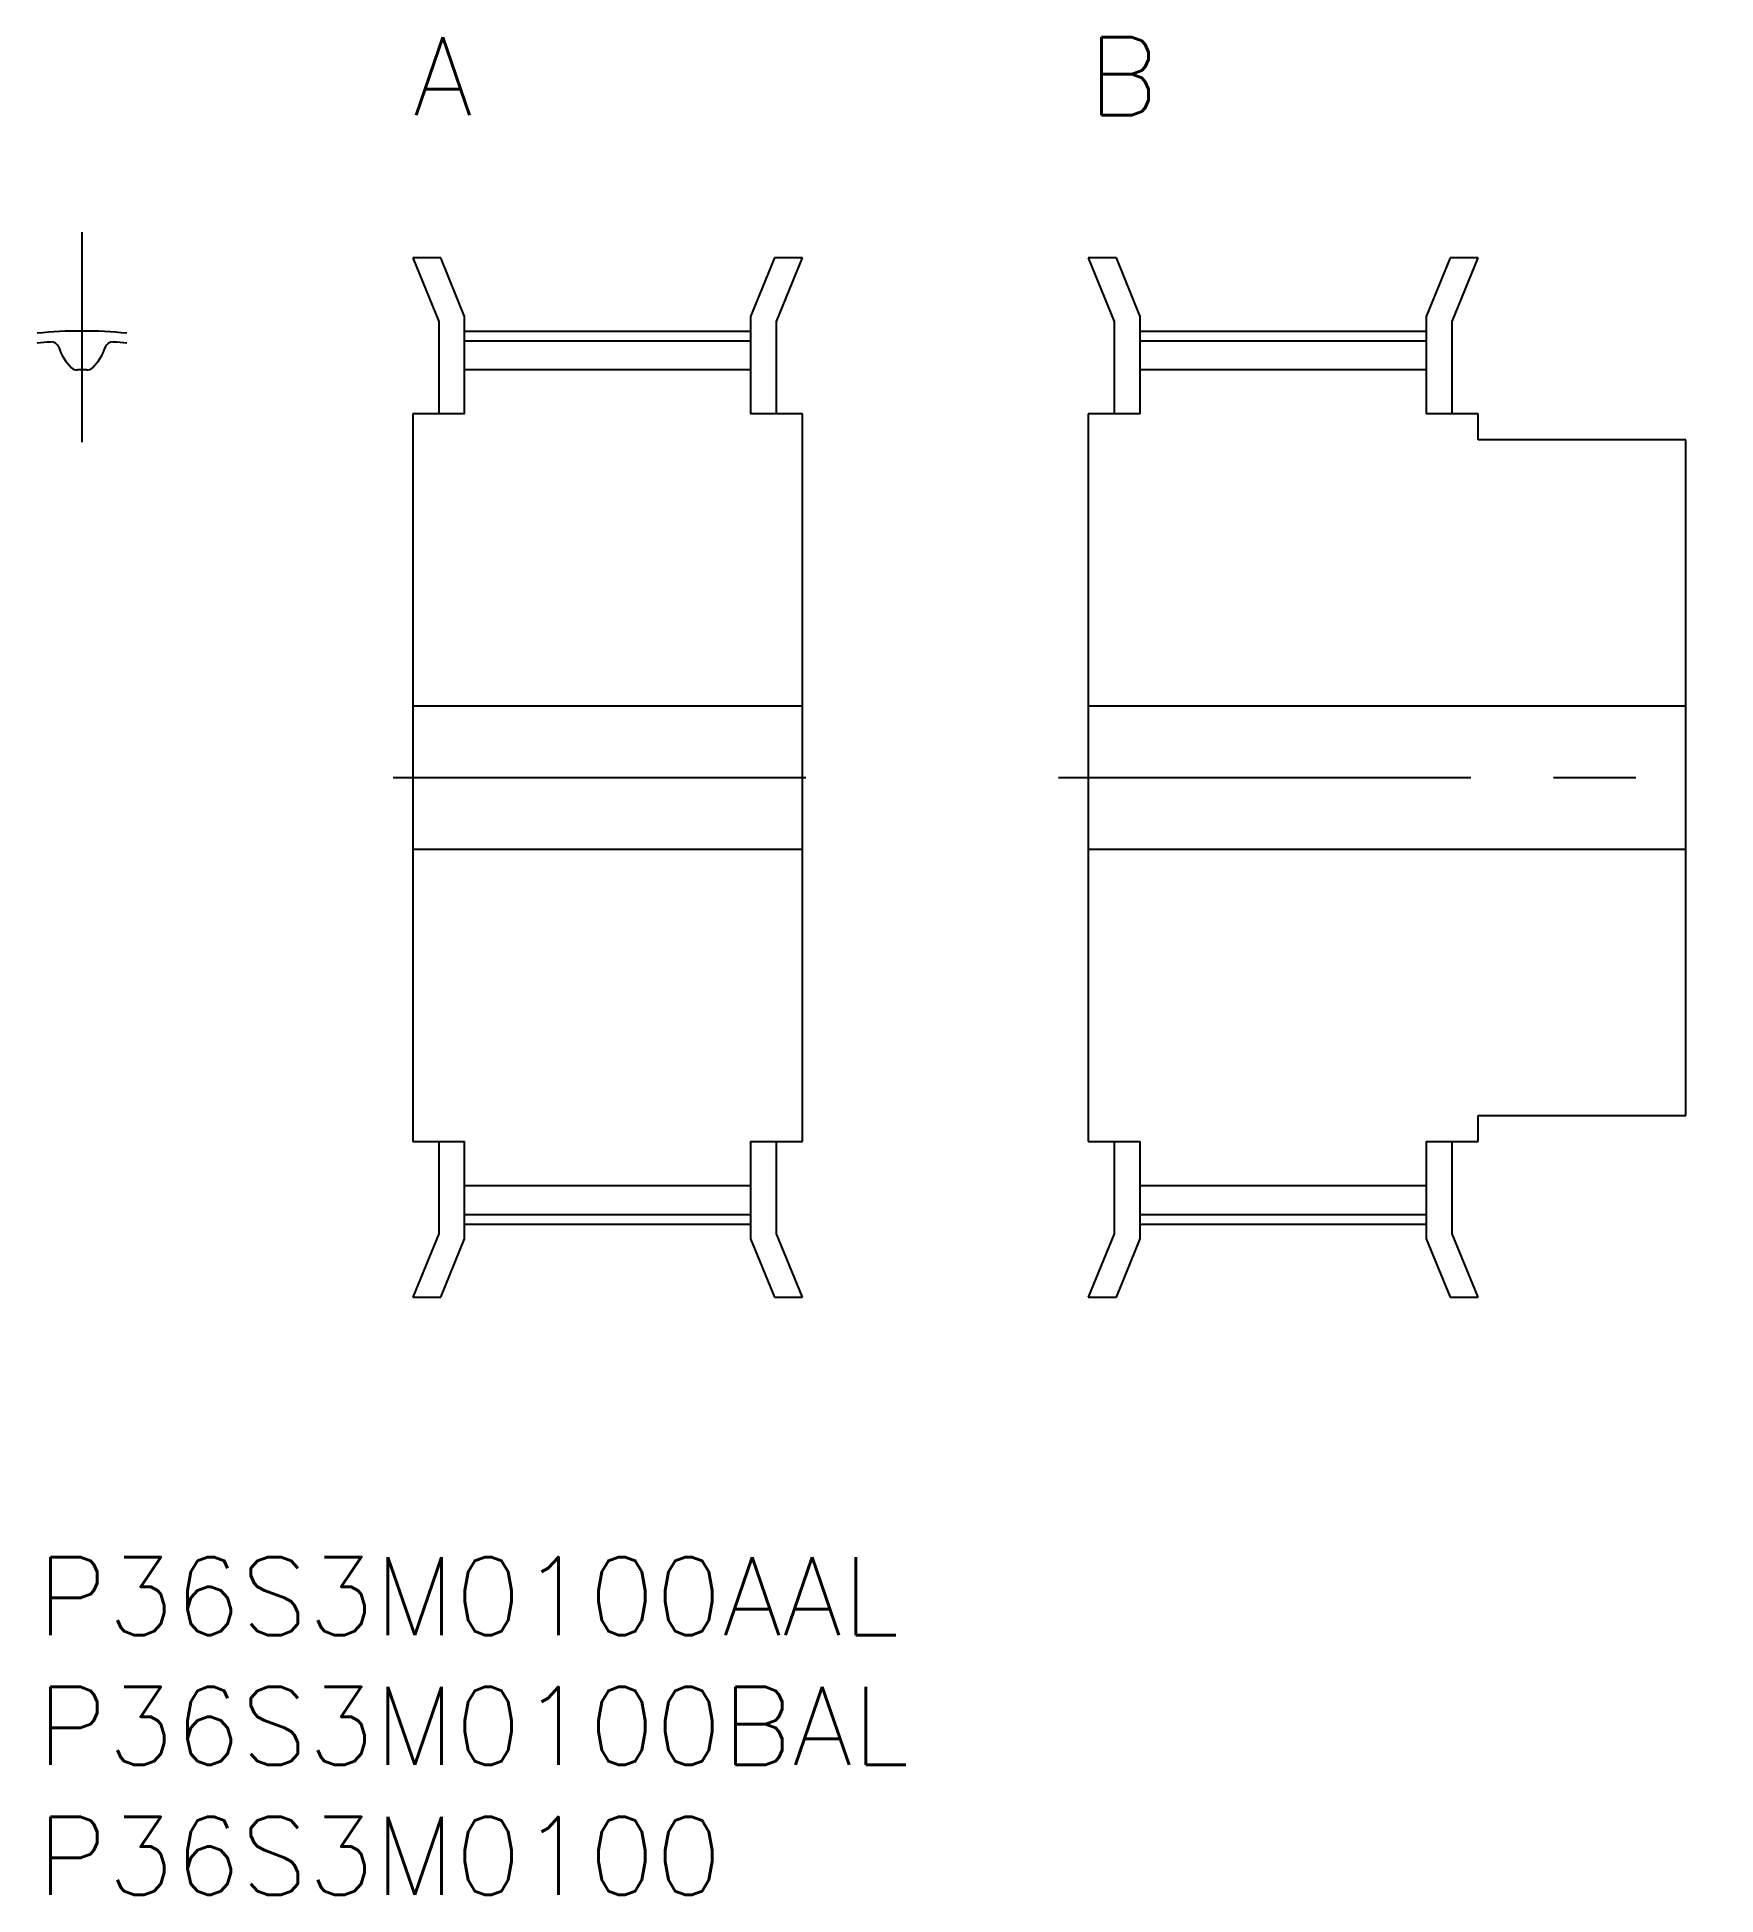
# Model space of a CAD drawing. Extents: x 0 to 64.6, y -13 to 58.5.
import ezdxf

# ---------------------------------------------------------------- set-up
doc = ezdxf.new("R2010")
doc.units = 0
doc.header["$LTSCALE"] = 0.5
doc.linetypes.add('CENTER', pattern=[50.8, 31.75, -6.35, 6.35, -6.35])
for name, color, linetype in [('MSM_CENTER', 1, 'CENTER'), ('MSM_CONTINUOUS', 7, 'CONTINUOUS'), ('MSM_PART_NUMBER', 7, 'CONTINUOUS')]:
    doc.layers.add(name, color=color, linetype=linetype)
doc.styles.get("Standard").update_dxf_attribs({"font": 'txt.shx', "height": 1, "bigfont": 'bigfont.shx'})

# ---------------------------------------------------------------- blocks, each defined once
blk = doc.blocks.new('*U36')
at = {"layer": 'MSM_PART_NUMBER'}
blk.add_text('P36S3M0100AAL', height=3, dxfattribs=at).set_placement((0, -3))
blk = doc.blocks.new('*U37')
at = {"layer": 'MSM_PART_NUMBER'}
blk.add_text('P36S3M0100BAL', height=3, dxfattribs=at).set_placement((0, -8))
blk = doc.blocks.new('*U38')
at = {"layer": 'MSM_PART_NUMBER'}
blk.add_text('P36S3M0100', height=3, dxfattribs=at).set_placement((0, -13))
blk = doc.blocks.new('*U39')
at = {"layer": 'MSM_PART_NUMBER'}
blk.add_text('A', height=3, dxfattribs=at).set_placement((14.452, 55.5))
blk = doc.blocks.new('*U40')
at = {"layer": 'MSM_PART_NUMBER'}
blk.add_text('B', height=3, dxfattribs=at).set_placement((40.452, 55.5))

msp = doc.modelspace()

# ---------------------------------------------------------------- linework, layer by layer
at = {"layer": 'MSM_CENTER'}
for p, q in [((1.726, 42.91), (1.726, 51)), ((16.452, 47.19), (27.452, 47.19)), ((42.452, 47.19), (53.452, 47.19)), ((13.702, 30), (30.202, 30)), ((39.302, 30), (64.602, 30)), ((16.452, 12.81), (27.452, 12.81)), ((42.452, 12.81), (53.452, 12.81))]:
    msp.add_line(p, q, dxfattribs=at)
msp.add_arc((1.726, 30), 17.19, 84.23713, 95.76287, dxfattribs=at)
at = {"layer": 'MSM_CONTINUOUS'}
for p, q in [((15.532, 50), (14.452, 50)), ((14.452, 50), (15.452, 47.553)), ((16.452, 47.75), (15.532, 50)), ((28.372, 50), (27.452, 47.75)), ((29.452, 50), (28.372, 50)), ((28.452, 47.553), (29.452, 50)), ((41.532, 50), (40.452, 50)), ((40.452, 50), (41.452, 47.553)), ((42.452, 47.75), (41.532, 50)), ((54.372, 50), (53.452, 47.75)), ((55.452, 50), (54.372, 50)), ((54.452, 47.553), (55.452, 50)), ((15.452, 47.553), (15.452, 44)), ((16.452, 44), (16.452, 47.75)), ((27.452, 47.75), (27.452, 44)), ((28.452, 44), (28.452, 47.553)), ((41.452, 47.553), (41.452, 44)), ((42.452, 44), (42.452, 47.75)), ((53.452, 47.75), (53.452, 44)), ((54.452, 44), (54.452, 47.553)), ((16.452, 46.81), (27.452, 46.81)), ((42.452, 46.81), (53.452, 46.81)), ((27.452, 45.7), (16.452, 45.7)), ((53.452, 45.7), (42.452, 45.7)), ((14.452, 44), (14.452, 16)), ((16.452, 44), (14.452, 44)), ((29.452, 44), (27.452, 44)), ((29.452, 16), (29.452, 44)), ((40.452, 44), (40.452, 16)), ((42.452, 44), (40.452, 44)), ((55.452, 44), (53.452, 44)), ((55.452, 43), (55.452, 44)), ((63.452, 43), (55.452, 43)), ((63.452, 17), (63.452, 43)), ((29.452, 32.75), (14.452, 32.75)), ((63.452, 32.75), (40.452, 32.75)), ((14.452, 27.25), (29.452, 27.25)), ((40.452, 27.25), (63.452, 27.25)), ((55.452, 16), (55.452, 17)), ((55.452, 17), (63.452, 17)), ((14.452, 16), (16.452, 16)), ((15.452, 16), (15.452, 12.447)), ((16.452, 12.25), (16.452, 16)), ((27.452, 16), (27.452, 12.25)), ((27.452, 16), (29.452, 16)), ((28.452, 12.447), (28.452, 16)), ((40.452, 16), (42.452, 16)), ((41.452, 16), (41.452, 12.447)), ((42.452, 12.25), (42.452, 16)), ((53.452, 16), (53.452, 12.25)), ((53.452, 16), (55.452, 16)), ((54.452, 12.447), (54.452, 16)), ((16.452, 14.3), (27.452, 14.3)), ((42.452, 14.3), (53.452, 14.3)), ((16.452, 13.19), (27.452, 13.19)), ((42.452, 13.19), (53.452, 13.19)), ((15.452, 12.447), (14.452, 10)), ((15.532, 10), (16.452, 12.25)), ((27.452, 12.25), (28.372, 10)), ((29.452, 10), (28.452, 12.447)), ((41.452, 12.447), (40.452, 10)), ((41.532, 10), (42.452, 12.25)), ((53.452, 12.25), (54.372, 10)), ((55.452, 10), (54.452, 12.447)), ((14.452, 10), (15.532, 10)), ((28.372, 10), (29.452, 10)), ((40.452, 10), (41.532, 10)), ((54.372, 10), (55.452, 10))]:
    msp.add_line(p, q, dxfattribs=at)
for centre, radius, start, end in [((1.726, 30), 16.81, 94.1064, 95.8936), ((0.544, 46.468), 0.3, 18.51372, 94.1064), ((2.701, 47.19), 1.975, 198.51372, 225.68083), ((0.751, 47.19), 1.975, 314.31917, 341.48628), ((2.908, 46.468), 0.3, 85.8936, 161.4863), ((1.726, 30), 16.81, 84.1064, 85.8936), ((1.531, 45.992), 0.3, 225.68083, 274.92334), ((1.921, 45.992), 0.3, 265.07666, 314.31917), ((1.726, 43.725), 1.975, 85.07666, 94.92334)]:
    msp.add_arc(centre, radius, start, end, dxfattribs=at)

# ---------------------------------------------------------------- block references
for name in ['*U39', '*U40', '*U36', '*U37', '*U38']:
    msp.add_blockref(name, (0, 0), dxfattribs=at)

doc.saveas('drawing.dxf')
